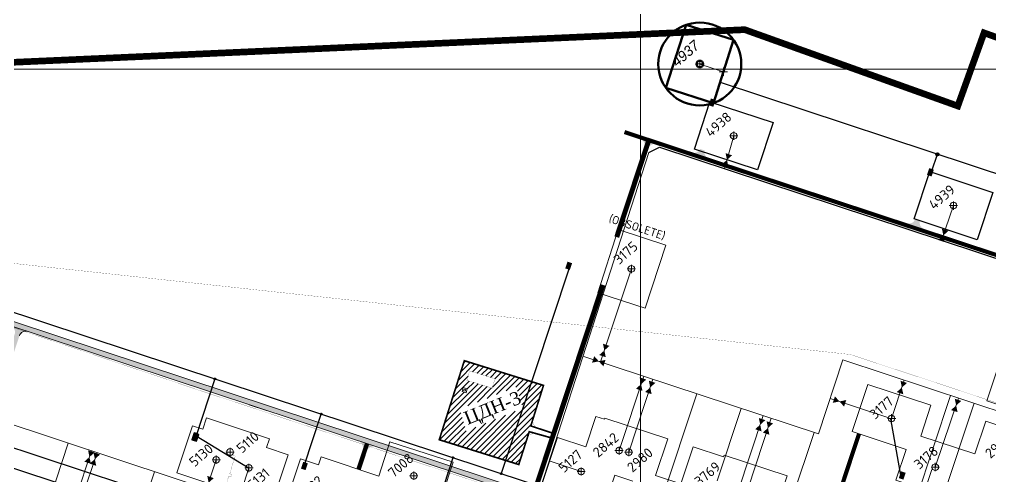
# Model space of a CAD drawing. Header units: millimetres. Extents: x 519 to 9564855, y -810 to 5021775.
# Drawn here: x 9540253 to 9541423, y 4998508 to 4999060 of the extents above; entities that cross this region are included whole.
import ezdxf
from ezdxf.enums import TextEntityAlignment as Align

# ---------------------------------------------------------------- set-up
doc = ezdxf.new("R2010")
doc.units = ezdxf.units.MM
doc.header["$LTSCALE"] = 2
doc.header["$MEASUREMENT"] = 0
doc.header["$PDMODE"] = 2
doc.header["$PDSIZE"] = 5
for name, pattern in [('1', [0]), ('92051501$0$GROUND1', [60, 50, -10]), ('92051501$0$GROUND2', [35, 25, -10])]:
    doc.linetypes.add(name, pattern=pattern)
for name, color, linetype in [('COMPOUND', 3, 'Continuous'), ('Existing roads', 41, 'Continuous'), ('Future Roads', 44, 'Continuous'), ('GRID_PULKOVO', 7, 'Continuous'), ('new 100 wells', 131, 'Continuous'), ('OilColl&Flowlines', 3, 'Continuous'), ('Stage 12 wells.Text&Frame', 52, 'Continuous'), ('Stage 9.Frame&Text', 7, 'Continuous'), ('Stage8 wlls text', 7, 'Continuous'), ('Wels of 13phase', 200, 'Continuous'), ('Газопровод', 4, 'Continuous'), ('Скважины на 2013 год.', 21, '1'), ('Скважины на 2014 год', 70, 'Continuous'), ('Скважины на 2015 год', 7, 'Continuous'), ('Скважины на 2016 год.', 40, 'Continuous'), ('Скважины на 2021 год', 7, 'Continuous')]:
    doc.layers.add(name, color=color, linetype=linetype)
for name, color, linetype, lineweight in [('PPLINE_GAS', 4, 'GAS_LINE', 30), ('Stage 11.Object 2.Frame&Text', 26, 'Continuous', 53), ('WELLS(drilled after 2000y)', 6, 'Continuous', 40), ('Скважины на 2023 год', 201, 'Continuous', 20), ('Скважины на 2026', 222, 'Continuous', 50), ('Электро', 1, 'Continuous', 30), ('Электроснаб', 1, 'Continuous', 18), ('Электроснабжене', 1, 'Continuous', 18)]:
    doc.layers.add(name, color=color, linetype=linetype, lineweight=lineweight)
doc.styles.add('92051501$0$STANDARD', font='simplex.shx')
doc.styles.add('Elect', font='isocpeur.ttf')
doc.styles.add('GeoApp', font='', dxfattribs={"height": 1})
doc.styles.add('Line_GUGK', font='')
doc.styles.get("Standard").update_dxf_attribs({"font": 'isocpeur.ttf', "width": 0.5})
doc.styles.get('GeoApp').set_extended_font_data('D431', italic=True)
doc.styles.get('Line_GUGK').set_extended_font_data('Bm431', italic=True)
doc.linetypes.add('g5_121_g', pattern='A,4,-0.4,["Г",GeoApp,S=1,R=0,X=0,Y=-0.5],-1.2,12', length=17.6)
doc.linetypes.add('GAS_LINE', pattern='A,0.5,-0.2,["G",92051501$0$STANDARD,S=0.1,R=0,X=-0.1,Y=-0.05],-0.05', length=0.75)
doc.linetypes.add('WTR_LINE', pattern='A,0.5,-0.2,["W",92051501$0$STANDARD,S=0.1,R=0,X=-0.1,Y=-0.05],-0.05', length=0.75)

# ---------------------------------------------------------------- blocks, each defined once
blk = doc.blocks.new('92051501$0$WELLPAD')
at = {"flags": 128}
blk.add_lwpolyline([(40, -30), (-40, -30), (-40, 30), (40, 30)], close=True, dxfattribs=at)

msp = doc.modelspace()

# ---------------------------------------------------------------- hatches: boundary and pattern name
at = {"layer": 'COMPOUND', "linetype": 'ByBlock', "lineweight": 0, "ltscale": 50}
h = msp.add_hatch(dxfattribs=at)
h.set_pattern_fill('ANSI31', color=5, scale=40)
h.set_pattern_definition([(45, (0, 0), (-3.535533906, 3.535533906), [])])
h.paths.add_polyline_path([(9540884.39, 4998618.46), (9540788.94, 4998648.28), (9540759.12, 4998552.83), (9540854.57, 4998523.01)])
edge = h.paths.add_edge_path(flags=16)
edge.add_arc((9540817.4143, 4998607.33045), 0.75, 0, 360)
h.paths.add_polyline_path([(9540822.51155, 4998615.16217), (9540792.03203, 4998624.64302), (9540795.56259, 4998635.94388), (9540826.03033, 4998626.42531)], flags=16)
h.paths.add_polyline_path([(9540791.01601, 4998609.65355), (9540786.24349, 4998611.14455), (9540787.7345, 4998615.91707), (9540792.50701, 4998614.42606)], flags=16)
h.paths.add_polyline_path([(9540790.03155, 4998611.53261), (9540788.12255, 4998612.12901), (9540788.71895, 4998614.03801), (9540790.62796, 4998613.44161)], flags=0)
h.paths.add_polyline_path([(9540791.34452, 4998563.38733), (9540859.41873, 4998591.04129), (9540851.70349, 4998616.59863), (9540783.32313, 4998589.9274)], flags=16)
at = {"layer": 'Existing roads', "lineweight": 0}
for points in [[(9541083.39255, 4998892.52125, -0.4068460338), (9541078.57105, 4998901.81728), (9541072.87025, 4998903.70358, -0.4068460339), (9541063.45559, 4998899.11803)], [(9541342.80867, 4998807.47515, -0.4068460338), (9541337.98717, 4998816.77118), (9541332.28637, 4998818.65747, -0.4068460339), (9541322.87171, 4998814.07193)], [(9540247.10593, 4998680.16588), (9540235.15506, 4998644.04766, -0.4142135624), (9540232.62804, 4998642.77716), (9540242.12406, 4998639.6351, -0.4142135623), (9540240.85359, 4998642.16207), (9540252.80447, 4998678.28033, -0.4142135624), (9540262.91256, 4998683.36231), (9540242.02396, 4998690.27397, -0.4142135623)]]:
    msp.add_hatch(color=256, dxfattribs=at).paths.add_polyline_path(points)
h = msp.add_hatch(color=256, dxfattribs=at)
edge = h.paths.add_edge_path(flags=16)
edge.add_line((9542915.00048, 4997805.77889), (9542915.82838, 4997805.50495))
edge = h.paths.add_edge_path(flags=16)
edge.add_line((9542915.0804, 4997806.02041), (9542916.50414, 4997805.54932))
edge = h.paths.add_edge_path(flags=17)
edge.add_line((9542915.16031, 4997806.26193), (9542916.96364, 4997805.66524))
edge = h.paths.add_edge_path(flags=17)
edge.add_line((9542915.24023, 4997806.50345), (9542917.32836, 4997805.81252))
edge = h.paths.add_edge_path(flags=17)
edge.add_line((9542915.32014, 4997806.74496), (9542917.63357, 4997805.97949))
edge = h.paths.add_edge_path(flags=17)
edge.add_line((9542915.40006, 4997806.98648), (9542917.89543, 4997806.16081))
edge = h.paths.add_edge_path(flags=17)
edge.add_line((9542915.47997, 4997807.228), (9542918.12293, 4997806.3535))
edge = h.paths.add_edge_path(flags=17)
edge.add_line((9542915.55988, 4997807.46952), (9542918.32156, 4997806.55573))
edge = h.paths.add_edge_path(flags=17)
edge.add_line((9542915.6398, 4997807.71104), (9542918.49494, 4997806.76633))
edge = h.paths.add_edge_path(flags=17)
edge.add_line((9542915.71971, 4997807.95256), (9542918.64549, 4997806.98447))
edge = h.paths.add_edge_path(flags=17)
edge.add_line((9542915.79963, 4997808.19408), (9542918.77483, 4997807.20964))
edge = h.paths.add_edge_path(flags=17)
edge.add_line((9542915.87954, 4997808.4356), (9542918.88401, 4997807.44147))
edge = h.paths.add_edge_path(flags=17)
edge.add_line((9542916.09053, 4997811.84928), (9542916.91843, 4997811.57535))
edge = h.paths.add_edge_path(flags=17)
edge.add_line((9542915.41477, 4997811.80492), (9542916.83851, 4997811.33383))
edge = h.paths.add_edge_path(flags=17)
edge.add_line((9542914.95527, 4997811.689), (9542916.7586, 4997811.09231))
edge = h.paths.add_edge_path(flags=16)
edge.add_line((9542914.59055, 4997811.54171), (9542916.67869, 4997810.85079))
edge = h.paths.add_edge_path(flags=17)
edge.add_line((9542914.28535, 4997811.37474), (9542916.59877, 4997810.60927))
edge = h.paths.add_edge_path(flags=16)
edge.add_line((9542914.02348, 4997811.19343), (9542916.51886, 4997810.36775))
edge = h.paths.add_edge_path(flags=16)
edge.add_line((9542913.79599, 4997811.00074), (9542916.43894, 4997810.12623))
edge = h.paths.add_edge_path(flags=16)
edge.add_line((9542913.59735, 4997810.7985), (9542916.35903, 4997809.88471))
edge = h.paths.add_edge_path(flags=17)
edge.add_line((9542913.42397, 4997810.58791), (9542916.27911, 4997809.64319))
edge = h.paths.add_edge_path(flags=17)
edge.add_line((9542913.27342, 4997810.36976), (9542916.1992, 4997809.40167))
edge = h.paths.add_edge_path(flags=17)
edge.add_line((9542913.14408, 4997810.1446), (9542916.11928, 4997809.16016))
edge = h.paths.add_edge_path(flags=17)
edge.add_line((9542913.0349, 4997809.91276), (9542916.03937, 4997808.91864))
edge = h.paths.add_edge_path(flags=16)
edge.add_line((9542912.9453, 4997809.67445), (9542918.97361, 4997807.67979))
edge = h.paths.add_edge_path(flags=0)
edge.add_line((9542912.9453, 4997809.67445), (9542918.97361, 4997807.67979))
edge = h.paths.add_edge_path(flags=17)
edge.add_line((9542916.95679, 4997811.69128), (9542914.96213, 4997805.66296))
edge = h.paths.add_edge_path()
edge.add_arc((9542915.95946, 4997808.67712), 3.17487, 0.00000001, 360.00000001)
h.paths.add_polyline_path([(9541621.30331, 4998240.21534), (9541619.40682, 4998234.52294), (9541668.34915, 4998218.3288), (9541670.24564, 4998224.02121)])
edge = h.paths.add_edge_path()
edge.add_line((9541543.45632, 4998259.65358), (9541545.35281, 4998265.34598))
edge.add_line((9541545.35281, 4998265.34598), (9539882.1273, 4998815.67717))
edge.add_arc((9539884.64036, 4998823.2722), 8, 161.691556, 251.69155601, ccw=False)
edge.add_line((9539877.04533, 4998825.78526), (9539870.13442, 4998804.89892))
edge.add_arc((9539877.72945, 4998802.38586), 8, 71.69155604, 161.69155602, ccw=False)
edge.add_line((9539880.24251, 4998809.9809), (9541543.45632, 4998259.65358))
h.paths.add_polyline_path([(9542731.24197, 4997866.63683), (9542733.13846, 4997872.32923), (9541746.19614, 4998198.89057), (9541744.29964, 4998193.19816)])
edge = h.paths.add_edge_path()
edge.add_line((9542910.0184, 4997814.64503), (9542909.36398, 4997812.66899))
edge.add_line((9542909.36398, 4997812.66899), (9542916.00503, 4997810.46964))
edge.add_arc((9542908.97287, 4997822.57537), 14, 300.15209487, 341.69155607)
edge.add_line((9542922.26418, 4997818.17752), (9542982.04609, 4997998.85197))
edge.add_arc((9542983.94484, 4997998.22371), 2, 71.69155601, 161.69155607, ccw=False)
edge.add_line((9542984.57311, 4998000.12246), (9542975.07709, 4998003.26452))
edge.add_arc((9542974.44884, 4998001.36581), 1.99996, -18.30724923, 71.69155618, ccw=False)
edge.add_line((9542976.34757, 4998000.73759), (9542916.56564, 4997820.06306))
edge.add_arc((9542908.97061, 4997822.57612), 8, 277.52587963, 341.69155602, ccw=False)
h.paths.add_polyline_path([(9542831.9304, 4997833.32085), (9542833.8167, 4997839.01663), (9542809.08896, 4997847.19859), (9542807.19247, 4997841.50618)])
h = msp.add_hatch(color=256, dxfattribs=at)
h.paths.add_polyline_path([(9541621.30331, 4998240.21534), (9541619.40682, 4998234.52294), (9541668.34915, 4998218.3288), (9541670.24564, 4998224.02121)])
edge = h.paths.add_edge_path()
edge.add_line((9541543.45632, 4998259.65358), (9541545.35281, 4998265.34598))
edge.add_line((9541545.35281, 4998265.34598), (9539882.1273, 4998815.67717))
edge.add_arc((9539884.64036, 4998823.2722), 8, 161.69155597, 251.69155609, ccw=False)
edge.add_line((9539877.04533, 4998825.78526), (9539870.13442, 4998804.89892))
edge.add_arc((9539877.72945, 4998802.38586), 8, 71.6915559, 161.69155601, ccw=False)
edge.add_line((9539880.24251, 4998809.9809), (9541543.45632, 4998259.65358))
h.paths.add_polyline_path([(9542731.24197, 4997866.63683), (9542733.13846, 4997872.32923), (9541746.19614, 4998198.89057), (9541744.29964, 4998193.19816)])
edge = h.paths.add_edge_path()
edge.add_line((9542974.97868, 4997977.49268), (9542969.28014, 4997979.37822))
edge.add_line((9542969.28014, 4997979.37822), (9542916.56564, 4997820.06306))
edge.add_arc((9542908.97061, 4997822.57612), 8, 251.69155603, 341.691556, ccw=False)
edge.add_line((9542906.45755, 4997814.98109), (9542809.08896, 4997847.19859))
edge.add_line((9542809.08896, 4997847.19859), (9542807.19247, 4997841.50618))
edge.add_line((9542807.19247, 4997841.50618), (9542904.57502, 4997809.28406))
edge.add_arc((9542908.97287, 4997822.57537), 14, 251.691556, 341.69155605)
edge.add_line((9542922.26418, 4997818.17752), (9542974.97868, 4997977.49268))
h = msp.add_hatch(color=256, dxfattribs=at)
h.paths.add_polyline_path([(9540669.25576, 4998540.72915), (9540667.66852, 4998541.32592, 0.1551187413), (9540663.13586, 4998550.86293), (9540671.69146, 4998548.10978)])
h.paths.add_polyline_path([(9540670.78146, 4998540.15553), (9540669.25576, 4998540.72915), (9540671.69146, 4998548.10978), (9540680.48739, 4998545.2793, 0.1615507837)])
at = {"layer": 'Future Roads', "lineweight": 0}
h = msp.add_hatch(color=256, dxfattribs=at)
h.paths.add_polyline_path([(9541008.7236, 4998905.96628), (9541007.13636, 4998906.56304, 0.1551187413), (9541002.60371, 4998916.10005), (9541011.15931, 4998913.34691)])
h.paths.add_polyline_path([(9541010.24931, 4998905.39265), (9541008.7236, 4998905.96628), (9541011.15931, 4998913.34691), (9541019.95524, 4998910.51643, 0.1615507837)])
at = {"layer": 'Электро', "ltscale": 0.5}
for points in [[(9541083.42521, 4998956.27354), (9541089.03744, 4998954.41655), (9541091.74467, 4998962.59841), (9541086.13244, 4998964.4554)], [(9541346.49197, 4998872.27068), (9541352.10421, 4998870.41369), (9541354.81144, 4998878.59555), (9541349.1992, 4998880.45254)]]:
    msp.add_hatch(color=256, dxfattribs=at).paths.add_polyline_path(points)
at = {"layer": 'Электро'}
h = msp.add_hatch(color=256, dxfattribs=at)
edge = h.paths.add_edge_path()
edge.add_arc((9541359.03894, 4998897.16386), 1.80448, 0, 360)
for points in [[(9540910.57113, 4998759.55739), (9540916.18336, 4998757.70041), (9540918.89059, 4998765.88227), (9540913.27836, 4998767.73925)], [(9540460.62691, 4998552.95078), (9540466.23915, 4998551.0938), (9540468.94638, 4998559.27566), (9540463.33414, 4998561.13264)], [(9540592.09589, 4998518.09993), (9540597.70813, 4998516.24295), (9540600.41535, 4998524.42481), (9540594.80312, 4998526.28179)], [(9541312.55782, 4998506.71848), (9541318.17006, 4998504.8615), (9541320.87729, 4998513.04336), (9541315.26505, 4998514.90034)]]:
    msp.add_hatch(color=256, dxfattribs=at).paths.add_polyline_path(points)
h = msp.add_hatch(color=256, dxfattribs=at)
edge = h.paths.add_edge_path()
edge.add_arc((9540488.37659, 4998626.31721), 1, 0, 360)
h = msp.add_hatch(color=256, dxfattribs=at)
edge = h.paths.add_edge_path()
edge.add_arc((9540616.64675, 4998583.87494), 1, 0, 360)
h = msp.add_hatch(color=256, dxfattribs=at)
edge = h.paths.add_edge_path()
edge.add_arc((9540775.25838, 4998531.39322), 1, 0, 360)
h = msp.add_hatch(color=256, dxfattribs=at)
edge = h.paths.add_edge_path()
edge.add_arc((9540833.29596, 4998512.09236), 1, 0, 360)
at = {"layer": 'Электроснаб', "lineweight": 0, "ltscale": 0.5}
for points in [[(9541083.42521, 4998956.27354), (9541089.03744, 4998954.41655), (9541091.74467, 4998962.59841), (9541086.13244, 4998964.4554)], [(9541346.49197, 4998872.27068), (9541352.10421, 4998870.41369), (9541354.81144, 4998878.59555), (9541349.1992, 4998880.45254)]]:
    msp.add_hatch(color=1, dxfattribs=at).paths.add_polyline_path(points)
at = {"layer": 'Электроснаб', "lineweight": 0}
h = msp.add_hatch(color=1, dxfattribs=at)
edge = h.paths.add_edge_path()
edge.add_arc((9541359.03894, 4998897.16386), 1.80448, 0, 360)
for points in [[(9540910.57113, 4998759.55739), (9540916.18336, 4998757.70041), (9540918.89059, 4998765.88227), (9540913.27836, 4998767.73925)], [(9540460.62691, 4998552.95078), (9540466.23915, 4998551.0938), (9540468.94638, 4998559.27566), (9540463.33414, 4998561.13264)], [(9540592.09589, 4998518.09993), (9540597.70813, 4998516.24295), (9540600.41535, 4998524.42481), (9540594.80312, 4998526.28179)], [(9541312.55782, 4998506.71848), (9541318.17006, 4998504.8615), (9541320.87729, 4998513.04336), (9541315.26505, 4998514.90034)]]:
    msp.add_hatch(color=1, dxfattribs=at).paths.add_polyline_path(points)
h = msp.add_hatch(color=1, dxfattribs=at)
edge = h.paths.add_edge_path()
edge.add_arc((9540488.37659, 4998626.31721), 1, 0, 360)
h = msp.add_hatch(color=1, dxfattribs=at)
edge = h.paths.add_edge_path()
edge.add_arc((9540616.64675, 4998583.87494), 1, 0, 360)
h = msp.add_hatch(color=1, dxfattribs=at)
edge = h.paths.add_edge_path()
edge.add_arc((9540775.25838, 4998531.39322), 1, 0, 360)
h = msp.add_hatch(color=1, dxfattribs=at)
edge = h.paths.add_edge_path()
edge.add_arc((9540833.29596, 4998512.09236), 1, 0, 360)
at = {"layer": 'Электроснабжене', "lineweight": 0, "ltscale": 0.5}
for points in [[(9541083.42521, 4998956.27354), (9541089.03744, 4998954.41655), (9541091.74467, 4998962.59841), (9541086.13244, 4998964.4554)], [(9541346.49197, 4998872.27068), (9541352.10421, 4998870.41369), (9541354.81144, 4998878.59555), (9541349.1992, 4998880.45254)]]:
    msp.add_hatch(color=1, dxfattribs=at).paths.add_polyline_path(points)
at = {"layer": 'Электроснабжене', "lineweight": 0}
h = msp.add_hatch(color=1, dxfattribs=at)
edge = h.paths.add_edge_path()
edge.add_arc((9541359.03894, 4998897.16386), 1.80448, 0, 360)
for points in [[(9540910.57113, 4998759.55739), (9540916.18336, 4998757.70041), (9540918.89059, 4998765.88227), (9540913.27836, 4998767.73925)], [(9540460.62691, 4998552.95078), (9540466.23915, 4998551.0938), (9540468.94638, 4998559.27566), (9540463.33414, 4998561.13264)], [(9540592.09589, 4998518.09993), (9540597.70813, 4998516.24295), (9540600.41535, 4998524.42481), (9540594.80312, 4998526.28179)], [(9541312.55782, 4998506.71848), (9541318.17006, 4998504.8615), (9541320.87729, 4998513.04336), (9541315.26505, 4998514.90034)]]:
    msp.add_hatch(color=1, dxfattribs=at).paths.add_polyline_path(points)
h = msp.add_hatch(color=1, dxfattribs=at)
edge = h.paths.add_edge_path()
edge.add_arc((9540488.37659, 4998626.31721), 1, 0, 360)
h = msp.add_hatch(color=1, dxfattribs=at)
edge = h.paths.add_edge_path()
edge.add_arc((9540616.64675, 4998583.87494), 1, 0, 360)
h = msp.add_hatch(color=1, dxfattribs=at)
edge = h.paths.add_edge_path()
edge.add_arc((9540775.25838, 4998531.39322), 1, 0, 360)
h = msp.add_hatch(color=1, dxfattribs=at)
edge = h.paths.add_edge_path()
edge.add_arc((9540833.29596, 4998512.09236), 1, 0, 360)

# ---------------------------------------------------------------- linework, layer by layer
at = {"color": 5, "linetype": 'ByBlock', "lineweight": 0, "ltscale": 50}
for p, q in [((9540788.94, 4998648.28), (9540798.47317, 4998645.26028)), ((9540787.7345, 4998615.91707), (9540786.24349, 4998611.14455)), ((9540792.50701, 4998614.42606), (9540787.7345, 4998615.91707)), ((9540786.24349, 4998611.14455), (9540791.01601, 4998609.65355)), ((9540791.01601, 4998609.65355), (9540792.50701, 4998614.42606))]:
    msp.add_line(p, q, dxfattribs=at)
at = {"color": 3, "lineweight": 0, "ltscale": 5}
for p, q in [((9541069.2623, 4998608.41347), (9541025.27642, 4998476.12909)), ((9541375.09608, 4998606.3271), (9541307.72485, 4998403.71618)), ((9541210.45766, 4998561.69481), (9541167.2, 4998431.6)), ((9540415.44356, 4998514.30867), (9540392.4, 4998444.1)), ((9541352.35766, 4998517.09481), (9541309.1, 4998387))]:
    msp.add_line(p, q, dxfattribs=at)
at = {"color": 5, "linetype": 'WTR_LINE', "lineweight": 0, "ltscale": 20, "const_width": 0.2}
for points in [[(9539923.70455, 4998540.1584), (9539973.871, 4998523.40788), (9539997.06778, 4998594.34512), (9540213.33334, 4998699.01007), (9540467.06099, 4998613.38589)], [(9540467.06099, 4998613.38589), (9542159.40868, 4998054.19781), (9542106.63165, 4997892.59541)]]:
    msp.add_lwpolyline(points, dxfattribs=at)
at = {"color": 5, "linetype": 'ByBlock', "lineweight": 0, "ltscale": 50, "const_width": 0.2}
for points in [[(9540759.12, 4998552.83), (9540788.94, 4998648.28), (9540884.39, 4998618.46), (9540871.67765, 4998577.7694)], [(9540795.56259, 4998635.94388), (9540826.03033, 4998626.42531), (9540822.51155, 4998615.16217), (9540792.03203, 4998624.64302), (9540795.56259, 4998635.94388)], [(9540786.24349, 4998611.14455), (9540787.7345, 4998615.91707), (9540792.50701, 4998614.42606), (9540791.01601, 4998609.65355), (9540786.24349, 4998611.14455)], [(9540877.28327, 4998566.78478), (9540875.31279, 4998567.96273), (9540873.38088, 4998569.93807), (9540872.29599, 4998571.82031), (9540871.57173, 4998574.36145), (9540871.49661, 4998576.47036), (9540871.67765, 4998577.7694)], [(9540864.10397, 4998553.527), (9540865.02046, 4998555.45527), (9540866.30867, 4998557.16145), (9540867.79289, 4998558.4845), (9540869.32273, 4998559.4192), (9540871.35338, 4998560.18402), (9540873.39088, 4998560.51086), (9540875.17719, 4998560.46827), (9540876.33772, 4998560.2756)], [(9540876.23281, 4998560.29853), (9540891.76384, 4998555.36047)], [(9540877.28327, 4998566.78478), (9540893.87708, 4998561.50919)], [(9540864.10397, 4998553.527), (9540854.57, 4998523.01), (9540759.12, 4998552.83)]]:
    msp.add_lwpolyline(points, dxfattribs=at)
at = {"color": 5, "linetype": 'ByBlock', "lineweight": 0, "ltscale": 50}
msp.add_lwpolyline([(9540788.12255, 4998612.12901), (9540790.03155, 4998611.53261), (9540790.62796, 4998613.44161), (9540788.71895, 4998614.03801)], close=True, dxfattribs=at)
at = {"layer": 'COMPOUND', "lineweight": 0, "const_width": 2, "elevation": 0}
msp.add_lwpolyline([(9540854.57, 4998523.01), (9540867.22712, 4998562.64207), (9540894.8635, 4998554.89475), (9540896.82073, 4998560.39357), (9540869.07244, 4998569.57497), (9540884.39, 4998618.46), (9540788.98894, 4998648.2645), (9540758.79169, 4998552.93257), (9540854.57, 4998523.01)], dxfattribs=at)
at = {"layer": 'Existing roads', "color": 3, "linetype": 'ByBlock', "lineweight": 0, "ltscale": 80}
for p, q in [((9540990.3, 4998759), (9540953.1825, 4998646.82251)), ((9540975.5, 4998539.9), (9541005.18531, 4998629.61572)), ((9540987.2, 4998538), (9541016.2974, 4998625.93893)), ((9541303.9, 4998578.6), (9541319.19464, 4998624.82387)), ((9541118.6, 4998489.5), (9541149.19515, 4998581.96547)), ((9541130.5, 4998493.3), (9541158.78759, 4998578.79151)), ((9540312.6, 4998457.7), (9540339.72157, 4998539.6307)), ((9540317.7, 4998451), (9540346.31592, 4998537.44875))]:
    msp.add_line(p, q, dxfattribs=at)
at = {"layer": 'Existing roads', "lineweight": 0}
for p, q in [((9540262.91256, 4998683.36231), (9540242.02396, 4998690.27397)), ((9540550.76789, 4998588.11619), (9540529.87929, 4998595.02786))]:
    msp.add_line(p, q, dxfattribs=at)
at = {"layer": 'Existing roads', "lineweight": 0, "const_width": 5, "flags": 128}
for points in [[(9541476.76099, 4998760.26958), (9540982.01692, 4998923.97143)], [(9541264.64501, 4998559.97661), (9541239.26654, 4998483.27713)]]:
    msp.add_lwpolyline(points, dxfattribs=at)
at = {"layer": 'Existing roads', "lineweight": 0, "flags": 128}
for points in [[(9539882.1273, 4998815.67717), (9541545.35281, 4998265.34598)], [(9541543.45632, 4998259.65358), (9539880.24251, 4998809.9809)]]:
    msp.add_lwpolyline(points, dxfattribs=at)
at = {"layer": 'Existing roads', "linetype": 'ByBlock', "lineweight": 0, "const_width": 6, "flags": 128}
msp.add_lwpolyline([(9540956.02094, 4998739.6309), (9540716.31353, 4998015.18082)], dxfattribs=at)
at = {"layer": 'Existing roads', "lineweight": 0, "const_width": 5.4}
msp.add_lwpolyline([(9540661.52346, 4998517.24485), (9540671.73021, 4998548.09196)], dxfattribs=at)
at = {"layer": 'Existing roads', "lineweight": 0}
msp.add_arc((9540260.3995, 4998675.76728), 8, 71.69155607, 161.691556, dxfattribs=at)
at = {"layer": 'Future Roads', "linetype": 'ByBlock', "lineweight": 0, "ltscale": 25, "const_width": 6}
msp.add_lwpolyline([(9540972.64295, 4998797.35529), (9541011.32879, 4998914.27266)], dxfattribs=at)
at = {"layer": 'GRID_PULKOVO', "lineweight": 0}
for p, q in [((9541001.44641, 5010000), (9541001.44642, 4991999.03796)), ((9533000, 4999000), (9548000, 4999000))]:
    msp.add_line(p, q, dxfattribs=at)
at = {"layer": 'new 100 wells', "color": 0, "linetype": 'ByBlock', "lineweight": 0}
msp.add_lwpolyline([(9540613.34419, 4998522.81445), (9540591.43745, 4998530.06299), (9540572.58202, 4998473.0776), (9540648.56254, 4998447.93702), (9540651.65581, 4998457.28556)], dxfattribs=at)
at = {"layer": 'OilColl&Flowlines', "linetype": 'ByBlock', "lineweight": 0}
for p, q in [((9541113.6, 4998919.5), (9541102.56728, 4998879.93107)), ((9541378.4, 4998835.3), (9541364.24191, 4998793.35364)), ((9541796.26993, 4998466.9683), (9541245.24562, 4998649.29227)), ((9541299.3774, 4998579.80534), (9541229.86416, 4998602.80601))]:
    msp.add_line(p, q, dxfattribs=at)
at = {"layer": 'OilColl&Flowlines', "lineweight": 0}
for p, q in [((9540874.54658, 4998475.72632), (9541011.49407, 4998899.34452)), ((9541215.68852, 4998559.96402), (9540933.01292, 4998653.49562)), ((9541245.24562, 4998649.29227), (9541215.68852, 4998559.96402)), ((9540146.52122, 4998603.55719), (9540840.82876, 4998373.82341)), ((9541356.6, 4998519.9), (9541384.6924, 4998603.15185)), ((9540490, 4998528.8), (9540478.4007, 4998493.74429)), ((9540529.4, 4998519), (9540516.96208, 4998480.98502))]:
    msp.add_line(p, q, dxfattribs=at)
at = {"layer": 'OilColl&Flowlines', "linetype": '92051501$0$GROUND2', "lineweight": -2, "ltscale": 50}
for p, q in [((9541011.49407, 4998899.34452), (9541024.2536, 4998905.84186)), ((9541024.2536, 4998905.84186), (9541861.28524, 4998628.86978))]:
    msp.add_line(p, q, dxfattribs=at)
at = {"layer": 'OilColl&Flowlines', "linetype": 'ByBlock', "lineweight": 0}
for points in [[(9541111.67899, 4998895.95016), (9541105.49897, 4998890.44559), (9541103.82189, 4998898.54993)], [(9541107.17605, 4998882.34125), (9541099.31895, 4998884.94102), (9541105.49897, 4998890.44559)], [(9541372.43648, 4998804.82671), (9541366.25645, 4998799.32214), (9541364.57937, 4998807.42648)], [(9541367.93353, 4998791.2178), (9541360.07643, 4998793.81758), (9541366.25645, 4998799.32214)]]:
    msp.add_solid(points, dxfattribs=at)
at = {"layer": 'OilColl&Flowlines', "lineweight": 0}
for points in [[(9540963.91703, 4998666.09183), (9540957.73701, 4998660.58727), (9540956.05993, 4998668.69161)], [(9540942.95809, 4998645.84692), (9540945.55786, 4998653.70402), (9540951.06243, 4998647.524)], [(9540959.41409, 4998652.48293), (9540951.55698, 4998655.0827), (9540957.73701, 4998660.58727)], [(9540956.567, 4998641.34398), (9540951.06243, 4998647.524), (9540959.16677, 4998649.20108)], [(9541008.1727, 4998625.47144), (9541001.99268, 4998619.96688), (9541000.3156, 4998628.07122)], [(9541003.66976, 4998611.86254), (9540995.81266, 4998614.46231), (9541001.99268, 4998619.96688)], [(9541014.68927, 4998607.90594), (9541006.83217, 4998610.50572), (9541013.01219, 4998616.01028)], [(9541019.19221, 4998621.51485), (9541013.01219, 4998616.01028), (9541011.33511, 4998624.11462)], [(9541317.98311, 4998607.81185), (9541310.12601, 4998610.41163), (9541316.30603, 4998615.91619)], [(9541322.48605, 4998621.42076), (9541316.30603, 4998615.91619), (9541314.62895, 4998624.02053)], [(9541233.00077, 4998597.4095), (9541235.60055, 4998605.26661), (9541241.10512, 4998599.08658)], [(9541246.60968, 4998592.90656), (9541241.10512, 4998599.08658), (9541249.20946, 4998600.76366)], [(9541383.42789, 4998586.15736), (9541375.57079, 4998588.75714), (9541381.75081, 4998594.2617)], [(9541387.93083, 4998599.76627), (9541381.75081, 4998594.2617), (9541380.07373, 4998602.36604)], [(9541147.26934, 4998562.97236), (9541139.41223, 4998565.57214), (9541145.59225, 4998571.0767)], [(9541151.77228, 4998576.58127), (9541145.59225, 4998571.0767), (9541143.91517, 4998579.18104)], [(9541161.10778, 4998572.63079), (9541154.92776, 4998567.12623), (9541153.25068, 4998575.23057)], [(9541156.60484, 4998559.02189), (9541148.74774, 4998561.62166), (9541154.92776, 4998567.12623)], [(9540343.39296, 4998537.55963), (9540337.21294, 4998532.05506), (9540335.53585, 4998540.1594)], [(9540349.88989, 4998535.08044), (9540343.70987, 4998529.57587), (9540342.03279, 4998537.68021)], [(9540338.89002, 4998523.95072), (9540331.03291, 4998526.55049), (9540337.21294, 4998532.05506)], [(9540345.38695, 4998521.47153), (9540337.52985, 4998524.07131), (9540343.70987, 4998529.57587)], [(9540487.03329, 4998506.66106), (9540480.85326, 4998501.15649), (9540479.17618, 4998509.26083)]]:
    msp.add_solid(points, dxfattribs=at)
at = {"layer": 'PPLINE_GAS', "linetype": 'g5_121_g', "lineweight": -2, "const_width": 0.2}
msp.add_lwpolyline([(9537831.81227, 4999146.8258), (9537916.7796, 4999124.87094), (9539818.92763, 4998812.07021), (9541254.47752, 4998655.71676), (9542078.75562, 4998382.97871), (9541951.37597, 4998003.12532)], dxfattribs=at)
at = {"layer": 'Stage 11.Object 2.Frame&Text', "color": 0, "linetype": 'ByBlock', "lineweight": 0}
msp.add_lwpolyline([(9541019.48243, 4998509.74704), (9541034.41798, 4998553.92241), (9540958.43745, 4998579.06299), (9540957.94845, 4998577.58509)], dxfattribs=at)
msp.add_circle((9540987.2, 4998538), 4, dxfattribs=at)
msp.add_point((9540987.2, 4998538), dxfattribs=at)
at = {"layer": 'Stage 12 wells.Text&Frame', "color": 0, "linetype": 'ByBlock', "lineweight": 0}
for points in [[(9540957.94845, 4998577.58509), (9540947.43745, 4998581.06299), (9540935.30132, 4998544.38517)], [(9540550.63197, 4998543.58688), (9540554.11798, 4998554.12241), (9540478.13745, 4998579.26299), (9540473.68614, 4998565.81012)], [(9541163.13234, 4998464.56544), (9541177.91798, 4998509.22241), (9541101.93745, 4998534.36299), (9541101.27178, 4998532.35116)], [(9540685.93044, 4998509.13034), (9540685.93044, 4998509.13034), (9540616.43745, 4998532.16299), (9540613.34419, 4998522.81445)], [(9540970.22181, 4998510.29974), (9540991.96448, 4998503.10548)]]:
    msp.add_lwpolyline(points, dxfattribs=at)
for centre, radius in [((9540506.7, 4998538.1), 4.0951), ((9540975.5, 4998539.9), 4)]:
    msp.add_circle(centre, radius, dxfattribs=at)
for p in [(9540975.5, 4998539.9), (9540506.7, 4998538.1)]:
    msp.add_point(p, dxfattribs=at)
at = {"layer": 'Stage 9.Frame&Text', "color": 0, "linetype": 'ByBlock', "lineweight": 0}
for centre in [(9541113.6, 4998919.5), (9541378.4, 4998835.3)]:
    msp.add_circle(centre, 4, dxfattribs=at)
msp.add_point((9541113.6, 4998919.5), dxfattribs=at)
at = {"layer": 'Stage 9.Frame&Text', "color": 0, "linetype": 'ByBlock', "lineweight": 0, "ltscale": 80}
msp.add_point((9541378.4, 4998835.3), dxfattribs=at)
at = {"layer": 'Stage8 wlls text', "color": 0, "linetype": 'ByBlock', "lineweight": 0}
for points in [[(9541404.11005, 4998535.7914), (9541404.11005, 4998535.7914), (9541339.01223, 4998557.33163)], [(9540519.52784, 4998490.65436), (9540557.96254, 4998477.93702), (9540576.81798, 4998534.92241), (9540550.63197, 4998543.58689)], [(9541321.48777, 4998541.16837), (9541309.18202, 4998503.9776), (9541337.78984, 4998494.51179)]]:
    msp.add_lwpolyline(points, dxfattribs=at)
for centre in [(9540529.4, 4998519), (9541356.6, 4998519.9)]:
    msp.add_circle(centre, 4, dxfattribs=at)
for p in [(9540529.4, 4998519), (9541356.6, 4998519.9)]:
    msp.add_point(p, dxfattribs=at)
at = {"layer": 'WELLS(drilled after 2000y)', "color": 0, "lineweight": 0}
for p, q in [((9540949.80611, 4998730.20438, 0.00005), (9540974.58632, 4998806.3032, 0.00005)), ((9540974.58632, 4998806.3032, 0.00005), (9541031.66043, 4998787.71805, 0.00005)), ((9541031.66043, 4998787.71805, 0.00005), (9541006.88023, 4998711.61923, 0.00005)), ((9541006.88023, 4998711.61923, 0.00005), (9540949.80611, 4998730.20438, 0.00005))]:
    msp.add_line(p, q, dxfattribs=at)
at = {"layer": 'WELLS(drilled after 2000y)', "color": 0, "linetype": 'ByBlock', "lineweight": 0}
for points in [[(9541339.01223, 4998557.33163), (9541351.31798, 4998594.52241), (9541275.33745, 4998619.66299), (9541256.48202, 4998562.6776), (9541321.48777, 4998541.16837)], [(9540473.68614, 4998565.81012), (9540461.43745, 4998569.86299), (9540442.58202, 4998512.87759), (9540518.56255, 4998487.73701), (9540519.52784, 4998490.65436)]]:
    msp.add_lwpolyline(points, dxfattribs=at)
at = {"layer": 'WELLS(drilled after 2000y)', "color": 6, "lineweight": 0, "const_width": 0.2, "elevation": -24.424}
msp.add_lwpolyline([(9540507.03, 4998538.327), (9540505.971, 4998535.557), (9540512.824, 4998533.12), (9540506.25, 4998511.991), (9540508.81819, 4998511.03287), (9540507.8857, 4998508.19727), (9540505.09097, 4998509.073), (9540499.868, 4998492.405)], dxfattribs=at)
at = {"layer": 'WELLS(drilled after 2000y)', "color": 0, "lineweight": 0}
msp.add_circle((9540990.3, 4998759), 4, dxfattribs=at)
at = {"layer": 'WELLS(drilled after 2000y)', "color": 0, "linetype": 'ByBlock', "lineweight": 0}
for centre in [(9541303.9, 4998578.6), (9540490, 4998528.8)]:
    msp.add_circle(centre, 4, dxfattribs=at)
at = {"layer": 'WELLS(drilled after 2000y)', "color": 0, "linetype": 'ByBlock', "lineweight": 0, "ltscale": 80}
for p in [(9540990.3, 4998759), (9541303.9, 4998578.6)]:
    msp.add_point(p, dxfattribs=at)
at = {"layer": 'WELLS(drilled after 2000y)', "color": 0, "linetype": 'ByBlock', "lineweight": 0}
msp.add_point((9540490, 4998528.8), dxfattribs=at)
at = {"layer": 'Wels of 13phase', "color": 0, "linetype": 'ByBlock', "lineweight": 0}
msp.add_lwpolyline([(9541485.52782, 4998526.37656), (9541493.41798, 4998550.22241), (9541417.43745, 4998575.36299), (9541404.11005, 4998535.7914)], dxfattribs=at)
at = {"layer": 'Газопровод', "color": 132, "linetype": '92051501$0$GROUND1', "lineweight": 100, "const_width": 8}
msp.add_lwpolyline([(9538208.05719, 4999245.47995), (9538499.86844, 4999175.86436), (9538971.78223, 4999062.66574), (9539486.46585, 4999058.55934), (9539888.95267, 4999055.3481), (9540053.08435, 4998999.55479), (9541126.88452, 4999047.4904), (9541383.70351, 4998955.42621), (9541415.32969, 4999043.64948), (9541562.32872, 4998990.95352), (9541638.08906, 4999030.21862), (9542360.14316, 4998997.38363), (9542560.60032, 4998933.78826), (9542840.89936, 4999015.69811), (9543420.27442, 4998806.1659), (9543796.43093, 4998670.12811), (9544078.54831, 4998568.09977), (9544326.16537, 4998478.54853), (9544361.18195, 4998467.56086), (9544552.00801, 4998407.68251), (9544933.66012, 4998287.92581), (9545313.78318, 4998168.6489), (9545154.73463, 4997661.77778), (9545137.40509, 4997667.2452)], dxfattribs=at)
at = {"layer": 'Скважины на 2013 год.', "color": 3, "linetype": 'ByBlock', "lineweight": 0, "ltscale": 5}
for p, q in [((9541093.6, 4998503.3), (9541122.54654, 4998590.78301)), ((9540280.8, 4998455.8), (9540311.61522, 4998548.93058)), ((9540929.8, 4998514.6), (9540891.25348, 4998527.40559))]:
    msp.add_line(p, q, dxfattribs=at)
at = {"layer": 'Скважины на 2014 год', "color": 0, "linetype": 'ByBlock', "lineweight": 0}
for points in [[(9540935.30132, 4998544.38517), (9540901.30733, 4998555.68337), (9540882.4095, 4998498.82362), (9540958.05198, 4998473.68318), (9540970.22181, 4998510.29974)], [(9541019.48243, 4998509.74704), (9541049.97567, 4998499.61235)]]:
    msp.add_lwpolyline(points, dxfattribs=at)
msp.add_circle((9540929.8, 4998514.6), 4, dxfattribs=at)
msp.add_point((9540929.8, 4998514.6), dxfattribs=at)
at = {"layer": 'Скважины на 2015 год', "color": 3, "linetype": 'ByBlock', "lineweight": 0, "ltscale": 5}
msp.add_line((9541366.8, 4998486.8), (9541403.26531, 4998597.00641), dxfattribs=at)
at = {"layer": 'Скважины на 2016 год.', "color": 0, "linetype": 'ByBlock', "lineweight": 0}
msp.add_lwpolyline([(9541418.52334, 4998599.67138), (9541494.50387, 4998574.53081), (9541513.3593, 4998631.5162), (9541437.37878, 4998656.65678)], close=True, dxfattribs=at)
at = {"layer": 'Скважины на 2021 год', "color": 0, "linetype": 'ByBlock', "lineweight": 0}
msp.add_lwpolyline([(9541101.27178, 4998532.35116), (9541064.82825, 4998544.19238), (9541049.97567, 4998499.61235)], dxfattribs=at)
at = {"layer": 'Скважины на 2023 год', "color": 0, "linetype": 'ByBlock', "lineweight": 0}
msp.add_lwpolyline([(9540762.82213, 4998486.89321), (9540762.82213, 4998486.89321), (9540775.42795, 4998525.68992), (9540699.34343, 4998550.41128), (9540685.93044, 4998509.13034)], dxfattribs=at)
msp.add_circle((9540728.1, 4998509.5), 4, dxfattribs=at)
msp.add_point((9540728.1, 4998509.5), dxfattribs=at)
at = {"layer": 'Скважины на 2026', "lineweight": 5}
msp.add_line((9541101.3, 4998996.8), (9541072.7683, 4999006.07051), dxfattribs=at)
at = {"layer": 'Скважины на 2026', "linetype": 'ByBlock', "ltscale": 50}
msp.add_lwpolyline([(9541089.16692, 4998958.94743), (9541113.45905, 4999035.17008), (9541056.29206, 4999053.38918), (9541031.99993, 4998977.16653)], close=True, dxfattribs=at)
msp.add_circle((9541072.7683, 4999006.07051), 50, dxfattribs=at)
at = {"layer": 'Скважины на 2026', "color": 3, "linetype": 'ByBlock'}
msp.add_circle((9541072.7683, 4999006.07051), 4, dxfattribs=at)
at = {"layer": 'Скважины на 2026', "linetype": 'ByBlock', "lineweight": 0}
for p in [(9541072.7, 4999006.1), (9541101.3, 4998996.8)]:
    msp.add_point(p, dxfattribs=at)
at = {"layer": 'Электро', "ltscale": 0.5}
for p, q in [((9541097.62777, 4998983.66008), (9541090.63832, 4998962.53639)), ((9541352.44216, 4998877.2269), (9541359.03894, 4998897.16386)), ((9540488.34758, 4998626.22953, 0), (9540465.6622, 4998557.66918, 0)), ((9540775.22937, 4998531.30554, 0), (9540753.10093, 4998464.42836, 0))]:
    msp.add_line(p, q, dxfattribs=at)
at = {"layer": 'Электро', "ltscale": 7.5}
msp.add_line((9541464.0353, 4998862.42247), (9541097.62777, 4998983.66008), dxfattribs=at)
at = {"layer": 'Электро', "ltscale": 25}
msp.add_line((9540914.82863, 4998758.50257, 0), (9540833.29596, 4998512.09236, 0), dxfattribs=at)
at = {"layer": 'Электро'}
for p, q in [((9540913.74227, 4998763.09944, 0), (9540913.72773, 4998765.47468, 0)), ((9541678.59808, 4998232.3972, 0), (9540202.84697, 4998720.69651, 0)), ((9541734.56444, 4998051.30919, 0.03953), (9539858.47025, 4998670.81033, 0)), ((9541726.10238, 4998035.88202, 0.03953), (9539877.36286, 4998638.13067, -0.00055)), ((9540463.33414, 4998561.13264, 0), (9540460.62691, 4998552.95078, 0)), ((9540468.94638, 4998559.27566, 0), (9540463.33414, 4998561.13264, 0)), ((9540465.24768, 4998560.67135, 0), (9540463.52943, 4998555.47839, 0)), ((9540467.80671, 4998559.82461, 0), (9540465.24768, 4998560.67135, 0)), ((9540466.08845, 4998554.63165, 0), (9540467.80671, 4998559.82461, 0)), ((9540466.23915, 4998551.0938, 0), (9540468.94638, 4998559.27566, 0)), ((9540460.62691, 4998552.95078, 0), (9540466.23915, 4998551.0938, 0)), ((9540463.52943, 4998555.47839, 0), (9540466.08845, 4998554.63165, 0))]:
    msp.add_line(p, q, dxfattribs=at)
at = {"layer": 'Электро', "ltscale": 3}
msp.add_line((9540596.00961, 4998521.50481, 0), (9540616.61774, 4998583.78726, 0), dxfattribs=at)
at = {"layer": 'Электро', "ltscale": 2}
for p, q in [((9541302.60029, 4998578.19043), (9541315.20285, 4998507.65608, 0)), ((9540465.6622, 4998557.66918, 0), (9540529.79599, 4998518.75135))]:
    msp.add_line(p, q, dxfattribs=at)
at = {"layer": 'Электро'}
for centre, radius in [((9541359.03894, 4998897.16386), 1.80448), ((9540488.37659, 4998626.31721, 0), 1), ((9540616.64675, 4998583.87494, 0), 1), ((9540775.25838, 4998531.39322, 0), 1), ((9540833.29596, 4998512.09236, 0), 1)]:
    msp.add_circle(centre, radius, dxfattribs=at)
at = {"layer": 'Электроснаб', "color": 1, "lineweight": 0, "ltscale": 0.5}
for p, q in [((9541097.62777, 4998983.66008), (9541090.63832, 4998962.53639)), ((9541352.44216, 4998877.2269), (9541359.03894, 4998897.16386)), ((9540488.34758, 4998626.22953, 0), (9540465.6622, 4998557.66918, 0)), ((9540775.22937, 4998531.30554, 0), (9540753.10093, 4998464.42836, 0))]:
    msp.add_line(p, q, dxfattribs=at)
at = {"layer": 'Электроснаб', "color": 1, "lineweight": 0, "ltscale": 25}
msp.add_line((9540914.82863, 4998758.50257, 0), (9540833.29596, 4998512.09236, 0), dxfattribs=at)
at = {"layer": 'Электроснаб', "color": 1, "lineweight": 0}
for p, q in [((9540913.74227, 4998763.09944, 0), (9540913.72773, 4998765.47468, 0)), ((9541678.59808, 4998232.3972, 0), (9540202.84697, 4998720.69651, 0)), ((9540463.33414, 4998561.13264, 0), (9540460.62691, 4998552.95078, 0)), ((9540468.94638, 4998559.27566, 0), (9540463.33414, 4998561.13264, 0)), ((9540465.24768, 4998560.67135, 0), (9540463.52943, 4998555.47839, 0)), ((9540467.80671, 4998559.82461, 0), (9540465.24768, 4998560.67135, 0)), ((9540466.08845, 4998554.63165, 0), (9540467.80671, 4998559.82461, 0)), ((9540466.23915, 4998551.0938, 0), (9540468.94638, 4998559.27566, 0)), ((9540460.62691, 4998552.95078, 0), (9540466.23915, 4998551.0938, 0)), ((9540463.52943, 4998555.47839, 0), (9540466.08845, 4998554.63165, 0))]:
    msp.add_line(p, q, dxfattribs=at)
at = {"layer": 'Электроснаб', "color": 1, "lineweight": 0, "ltscale": 3}
msp.add_line((9540596.00961, 4998521.50481, 0), (9540616.61774, 4998583.78726, 0), dxfattribs=at)
at = {"layer": 'Электроснаб', "color": 1, "lineweight": 0, "ltscale": 2}
for p, q in [((9541302.60029, 4998578.19043), (9541315.20285, 4998507.65608, 0)), ((9540465.6622, 4998557.66918, 0), (9540529.79599, 4998518.75135))]:
    msp.add_line(p, q, dxfattribs=at)
at = {"layer": 'Электроснаб', "color": 1, "lineweight": 0}
for centre, radius in [((9541359.03894, 4998897.16386), 1.80448), ((9540488.37659, 4998626.31721, 0), 1), ((9540616.64675, 4998583.87494, 0), 1), ((9540775.25838, 4998531.39322, 0), 1), ((9540833.29596, 4998512.09236, 0), 1)]:
    msp.add_circle(centre, radius, dxfattribs=at)
at = {"layer": 'Электроснабжене', "color": 1, "lineweight": 0, "ltscale": 0.5}
for p, q in [((9541097.62777, 4998983.66008), (9541090.63832, 4998962.53639)), ((9541352.44216, 4998877.2269), (9541359.03894, 4998897.16386)), ((9540488.34758, 4998626.22953, 0), (9540465.6622, 4998557.66918, 0)), ((9540775.22937, 4998531.30554, 0), (9540753.10093, 4998464.42836, 0))]:
    msp.add_line(p, q, dxfattribs=at)
at = {"layer": 'Электроснабжене', "color": 1, "lineweight": 0, "ltscale": 25}
msp.add_line((9540914.82863, 4998758.50257, 0), (9540833.29596, 4998512.09236, 0), dxfattribs=at)
at = {"layer": 'Электроснабжене', "color": 1, "lineweight": 0}
for p, q in [((9540913.74227, 4998763.09944, 0), (9540913.72773, 4998765.47468, 0)), ((9541678.59808, 4998232.3972, 0), (9540202.84697, 4998720.69651, 0)), ((9540463.33414, 4998561.13264, 0), (9540460.62691, 4998552.95078, 0)), ((9540468.94638, 4998559.27566, 0), (9540463.33414, 4998561.13264, 0)), ((9540465.24768, 4998560.67135, 0), (9540463.52943, 4998555.47839, 0)), ((9540467.80671, 4998559.82461, 0), (9540465.24768, 4998560.67135, 0)), ((9540466.08845, 4998554.63165, 0), (9540467.80671, 4998559.82461, 0)), ((9540466.23915, 4998551.0938, 0), (9540468.94638, 4998559.27566, 0)), ((9540460.62691, 4998552.95078, 0), (9540466.23915, 4998551.0938, 0)), ((9540463.52943, 4998555.47839, 0), (9540466.08845, 4998554.63165, 0))]:
    msp.add_line(p, q, dxfattribs=at)
at = {"layer": 'Электроснабжене', "color": 1, "lineweight": 0, "ltscale": 3}
msp.add_line((9540596.00961, 4998521.50481, 0), (9540616.61774, 4998583.78726, 0), dxfattribs=at)
at = {"layer": 'Электроснабжене', "color": 1, "lineweight": 0, "ltscale": 2}
for p, q in [((9541302.60029, 4998578.19043), (9541315.20285, 4998507.65608, 0)), ((9540465.6622, 4998557.66918, 0), (9540529.79599, 4998518.75135))]:
    msp.add_line(p, q, dxfattribs=at)
at = {"layer": 'Электроснабжене', "color": 1, "lineweight": 0}
for centre, radius in [((9541359.03894, 4998897.16386), 1.80448), ((9540488.37659, 4998626.31721, 0), 1), ((9540616.64675, 4998583.87494, 0), 1), ((9540775.25838, 4998531.39322, 0), 1), ((9540833.29596, 4998512.09236, 0), 1)]:
    msp.add_circle(centre, radius, dxfattribs=at)

# ---------------------------------------------------------------- block references
at = {"layer": 'Stage 9.Frame&Text', "color": 0, "linetype": 'ByBlock', "lineweight": 0, "xscale": 1.000397499139614, "yscale": 1.000397499139614, "zscale": 1.000397499139614, "rotation": 341.6915560444714}
for p in [(9541113.61016, 4998919.40831, 0.00005), (9541378.41016, 4998835.20831, 0.00005)]:
    msp.add_blockref('92051501$0$WELLPAD', p, dxfattribs=at)

# ---------------------------------------------------------------- texts
at = {"layer": 'COMPOUND', "color": 0, "lineweight": 0, "insert": (9540786.74353, 4998585.53907, -0.00006), "char_height": 16, "attachment_point": 1, "rotation": 22.00000001, "style": 'Elect'}
msp.add_mtext('{\\fTimes New Roman|b0|i0|c204|p18;ЦДН-\\fTimes New Roman|b0|i0|c0|p18;3}', dxfattribs=at)
at = {"layer": 'new 100 wells', "color": 0, "linetype": 'ByBlock', "lineweight": 0, "style": 'Elect'}
msp.add_text('5132', height=12, rotation=41, dxfattribs=at).set_placement((9540596.42147, 4998480.92722))
at = {"layer": 'Stage 11.Object 2.Frame&Text', "color": 0, "linetype": 'ByBlock', "lineweight": 0, "style": 'Elect'}
msp.add_text('2980', height=12, rotation=41, dxfattribs=at).set_placement((9540991.61583, 4998512.85137))
at = {"layer": 'Stage 12 wells.Text&Frame', "color": 0, "linetype": 'ByBlock', "lineweight": 0, "style": 'Elect'}
for s, p in [('5110', (9540520.9993, 4998535.8869)), ('2842', (9540950.3396, 4998530.81538))]:
    msp.add_text(s, height=12, rotation=41, dxfattribs=at).set_placement(p)
at = {"layer": 'Stage 9.Frame&Text', "color": 0, "linetype": 'ByBlock', "lineweight": 0, "style": 'Elect'}
for s, p in [('4938', (9541085.77722, 4998917.06399)), ('4939', (9541355.1163, 4998829.54322))]:
    msp.add_text(s, height=12, rotation=41, dxfattribs=at).set_placement(p)
at = {"layer": 'Stage8 wlls text', "color": 0, "linetype": 'ByBlock', "lineweight": 0, "style": 'Elect'}
for s, p in [('3178', (9541337.39067, 4998516.38186)), ('5131', (9540533.7631, 4998491.53195))]:
    msp.add_text(s, height=12, rotation=41, dxfattribs=at).set_placement(p)
at = {"layer": 'WELLS(drilled after 2000y)', "color": 1, "lineweight": 0, "style": 'Elect'}
msp.add_text('(OBSOLETE)', height=10, rotation=341.9700839, dxfattribs=at).set_placement((9540962.25562, 4998815.5074, -0.00006))
at = {"layer": 'WELLS(drilled after 2000y)', "color": 0, "lineweight": 0, "style": 'Elect'}
msp.add_text('3175', height=12, rotation=41, dxfattribs=at).set_placement((9540975.50785, 4998763.44576))
at = {"layer": 'WELLS(drilled after 2000y)', "color": 0, "linetype": 'ByBlock', "lineweight": 0, "style": 'Elect'}
for s, p in [('3177', (9541283.85603, 4998576.73957)), ('5130', (9540463.86113, 4998519.4644))]:
    msp.add_text(s, height=12, rotation=41, dxfattribs=at).set_placement(p)
at = {"layer": 'Wels of 13phase', "color": 0, "linetype": 'ByBlock', "lineweight": 0, "style": 'Elect'}
msp.add_text('2967', height=12, rotation=41, dxfattribs=at).set_placement((9541423.06652, 4998529.58746))
at = {"layer": 'Скважины на 2014 год', "color": 0, "linetype": 'ByBlock', "lineweight": 0, "style": 'Elect'}
msp.add_text('5127', height=12, rotation=41, dxfattribs=at).set_placement((9540908.94352, 4998512.34129))
at = {"layer": 'Скважины на 2021 год', "color": 0, "linetype": 'ByBlock', "lineweight": 0}
msp.add_text('3769', height=12, rotation=41, dxfattribs=at).set_placement((9541075.25893, 4998493.30913), align=Align.BOTTOM_LEFT)
at = {"layer": 'Скважины на 2023 год', "color": 0, "linetype": 'ByBlock', "lineweight": 0, "style": 'Elect'}
msp.add_text('7008', height=12, rotation=41, dxfattribs=at).set_placement((9540703.58336, 4998506.38549))
at = {"layer": 'Скважины на 2026', "linetype": 'ByBlock', "style": 'Line_GUGK'}
msp.add_text('4937', height=12.5, rotation=41, dxfattribs=at).set_placement((9541045.54785, 4999001.87765))

doc.saveas('drawing.dxf')
